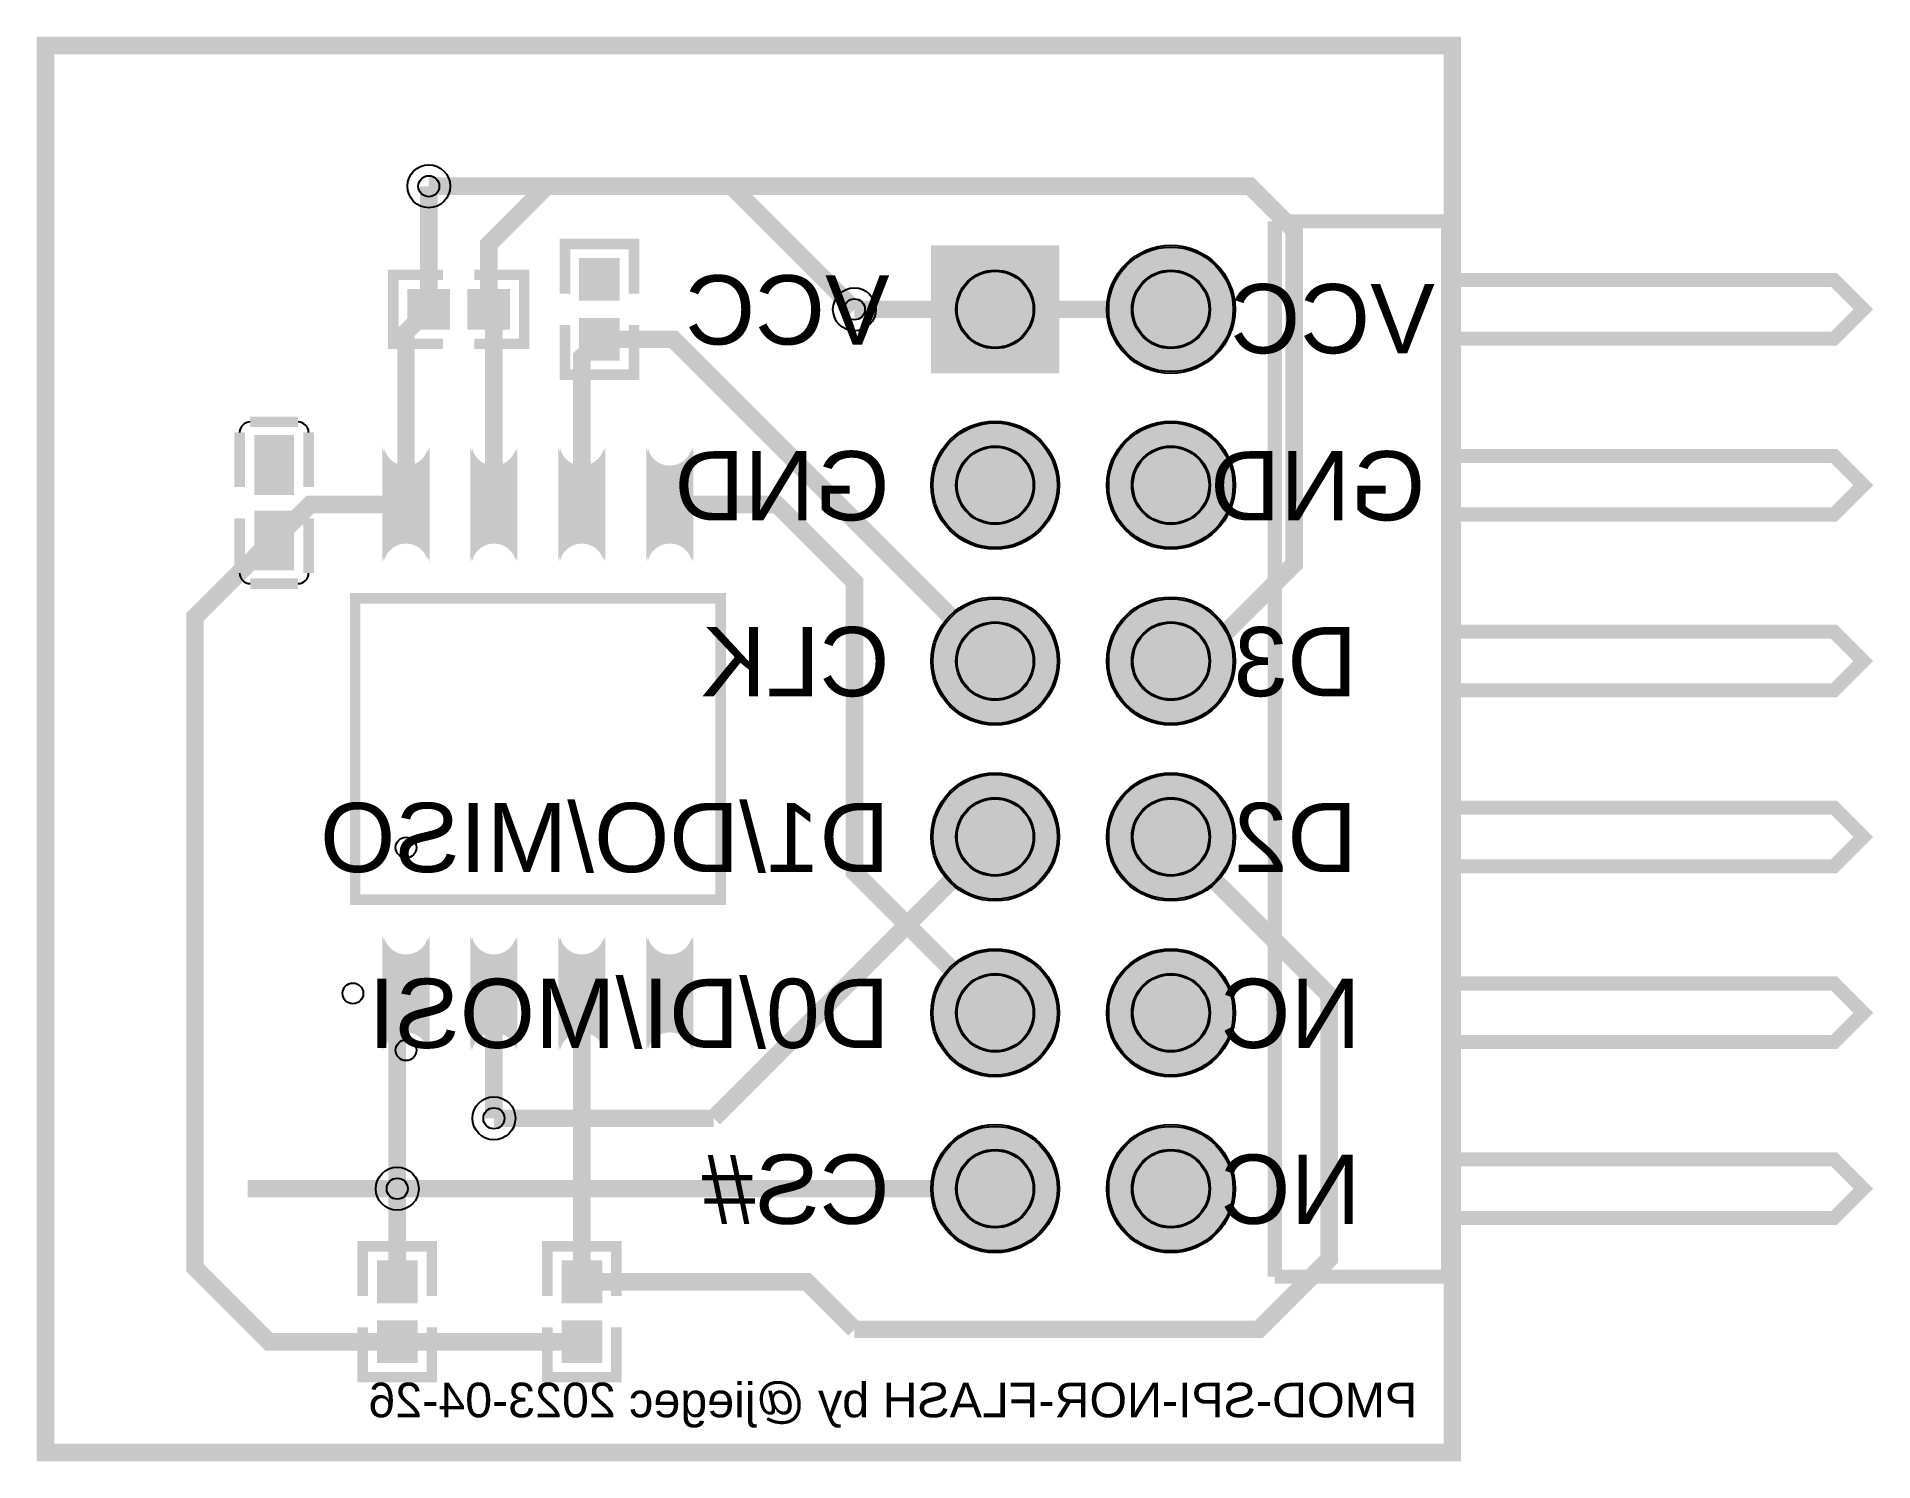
# Model space of a CAD drawing. Header units: millimetres. Extents: x 22.7 to 49.3, y 32.9 to 53.5.
import ezdxf

# ---------------------------------------------------------------- set-up
doc = ezdxf.new("R2010")
doc.units = ezdxf.units.MM
for name, color, linetype, true_color in [('BoardOutLine', 7, 'Continuous', 0xff00ff), ('BottomLayer', 7, 'Continuous', 0x0000ff), ('BottomSolderMaskLayer', 7, 'Continuous', 0xaa00ff), ('Document', 7, 'Continuous', 0xffffff), ('Hole', 7, 'Continuous', 0x222222), ('Multi-Layer', 7, 'Continuous', 0xc0c0c0), ('TopLayer', 7, 'Continuous', 0xff0000), ('TopPasteMaskLayer', 7, 'Continuous', 0x808080), ('TopSilkLayer', 7, 'Continuous', 0xffcc00), ('TopSolderMaskLayer', 7, 'Continuous', 0x800080)]:
    doc.layers.add(name, color=color, linetype=linetype, true_color=true_color)
doc.styles.get("Standard").update_dxf_attribs({"font": 'arial.ttf'})

msp = doc.modelspace()

# ---------------------------------------------------------------- hatches: boundary and pattern name
at = {"layer": 'BottomSolderMaskLayer'}
for points in [[(37.501, 50.455), (37.501, 48.605), (35.651, 48.605), (35.651, 50.455)], [(38.191, 49.53, 1), (40.042, 49.53, 1)], [(35.651, 46.99, 1), (37.502, 46.99, 1)], [(38.191, 46.99, 1), (40.042, 46.99, 1)], [(35.651, 44.45, 1), (37.502, 44.45, 1)], [(38.191, 44.45, 1), (40.042, 44.45, 1)], [(35.651, 41.91, 1), (37.502, 41.91, 1)], [(38.191, 41.91, 1), (40.042, 41.91, 1)], [(35.651, 39.37, 1), (37.502, 39.37, 1)], [(38.191, 39.37, 1), (40.042, 39.37, 1)], [(35.651, 36.83, 1), (37.502, 36.83, 1)], [(38.191, 36.83, 1), (40.042, 36.83, 1)]]:
    msp.add_hatch(color=256, dxfattribs=at).paths.add_polyline_path(points)
at = {"layer": 'Multi-Layer'}
for points in [[(37.476, 50.43), (37.476, 48.63), (35.676, 48.63), (35.676, 50.43)], [(38.216, 49.53, 1), (40.016, 49.53, 1)], [(35.676, 46.99, 1), (37.476, 46.99, 1)], [(38.216, 46.99, 1), (40.016, 46.99, 1)], [(35.676, 44.45, 1), (37.476, 44.45, 1)], [(38.216, 44.45, 1), (40.016, 44.45, 1)], [(35.676, 41.91, 1), (37.476, 41.91, 1)], [(38.216, 41.91, 1), (40.016, 41.91, 1)], [(35.676, 39.37, 1), (37.476, 39.37, 1)], [(38.216, 39.37, 1), (40.016, 39.37, 1)], [(35.676, 36.83, 1), (37.476, 36.83, 1)], [(38.216, 36.83, 1), (40.016, 36.83, 1)]]:
    msp.add_hatch(color=256, dxfattribs=at).paths.add_polyline_path(points)
at = {"layer": 'TopLayer'}
for points in [[(30.591, 49.68), (31.131, 49.68), (31.131, 50.246), (30.591, 50.246)], [(28.679, 49.8), (28.679, 49.26), (28.113, 49.26), (28.113, 49.8)], [(28.979, 49.8), (28.979, 49.26), (29.545, 49.26), (29.545, 49.8)], [(30.591, 49.38), (31.131, 49.38), (31.131, 48.814), (30.591, 48.814)], [(26.432, 46.886), (25.892, 46.886), (25.892, 47.676), (26.432, 47.676)], [(28.382, 47.52, -0.785398), (27.752, 47.52), (27.752, 45.9, -0.785398), (28.382, 45.9)], [(29.652, 47.52, -0.785398), (29.022, 47.52), (29.022, 45.9, -0.785398), (29.652, 45.9)], [(30.922, 47.52, -0.785398), (30.292, 47.52), (30.292, 45.9, -0.785398), (30.922, 45.9)], [(32.192, 47.52, -0.785398), (31.562, 47.52), (31.562, 45.9, -0.785398), (32.192, 45.9)], [(26.432, 46.586), (25.892, 46.586), (25.892, 45.796), (26.432, 45.796)], [(28.382, 40.46, -0.785398), (27.752, 40.46), (27.752, 38.84, -0.785398), (28.382, 38.84)], [(29.652, 40.46, -0.785398), (29.022, 40.46), (29.022, 38.84, -0.785398), (29.652, 38.84)], [(30.922, 40.46, -0.785398), (30.292, 40.46), (30.292, 38.84, -0.785398), (30.922, 38.84)], [(32.192, 40.46, -0.785398), (31.562, 40.46), (31.562, 38.84, -0.785398), (32.192, 38.84)], [(27.67, 35.202), (28.21, 35.202), (28.21, 35.768), (27.67, 35.768)], [(30.877, 35.202), (30.337, 35.202), (30.337, 35.768), (30.877, 35.768)], [(27.67, 34.902), (28.21, 34.902), (28.21, 34.336), (27.67, 34.336)], [(30.877, 34.902), (30.337, 34.902), (30.337, 34.336), (30.877, 34.336)]]:
    msp.add_hatch(color=256, dxfattribs=at).paths.add_polyline_path(points)
at = {"layer": 'TopPasteMaskLayer'}
for points in [[(30.631, 49.665), (31.091, 49.665), (31.131, 49.705), (31.131, 50.206), (31.091, 50.246), (30.631, 50.246), (30.591, 50.206), (30.591, 49.705)], [(28.694, 49.76), (28.694, 49.3), (28.654, 49.26), (28.153, 49.26), (28.113, 49.3), (28.113, 49.76), (28.153, 49.8), (28.654, 49.8)], [(28.964, 49.76), (28.964, 49.3), (29.004, 49.26), (29.505, 49.26), (29.545, 49.3), (29.545, 49.76), (29.505, 49.8), (29.004, 49.8)], [(30.631, 49.395), (31.091, 49.395), (31.131, 49.355), (31.131, 48.854), (31.091, 48.814), (30.631, 48.814), (30.591, 48.854), (30.591, 49.355)], [(25.937, 47.516), (26.387, 47.516), (26.437, 47.466), (26.437, 46.986), (26.387, 46.916), (25.937, 46.916), (25.887, 46.986), (25.887, 47.466)], [(28.382, 47.52, -0.785398), (27.752, 47.52), (27.752, 45.9, -0.785398), (28.382, 45.9)], [(29.652, 47.52, -0.785398), (29.022, 47.52), (29.022, 45.9, -0.785398), (29.652, 45.9)], [(30.922, 47.52, -0.785398), (30.292, 47.52), (30.292, 45.9, -0.785398), (30.922, 45.9)], [(32.192, 47.52, -0.785398), (31.562, 47.52), (31.562, 45.9, -0.785398), (32.192, 45.9)], [(25.937, 46.556), (26.387, 46.556), (26.437, 46.486), (26.437, 46.006), (26.387, 45.956), (25.937, 45.956), (25.887, 46.006), (25.887, 46.486)], [(28.382, 40.46, -0.785398), (27.752, 40.46), (27.752, 38.84, -0.785398), (28.382, 38.84)], [(29.652, 40.46, -0.785398), (29.022, 40.46), (29.022, 38.84, -0.785398), (29.652, 38.84)], [(30.922, 40.46, -0.785398), (30.292, 40.46), (30.292, 38.84, -0.785398), (30.922, 38.84)], [(32.192, 40.46, -0.785398), (31.562, 40.46), (31.562, 38.84, -0.785398), (32.192, 38.84)], [(27.71, 35.187), (28.17, 35.187), (28.21, 35.227), (28.21, 35.728), (28.17, 35.768), (27.71, 35.768), (27.67, 35.728), (27.67, 35.227)], [(30.837, 35.187), (30.377, 35.187), (30.337, 35.227), (30.337, 35.728), (30.377, 35.768), (30.837, 35.768), (30.877, 35.728), (30.877, 35.227)], [(27.71, 34.917), (28.17, 34.917), (28.21, 34.877), (28.21, 34.376), (28.17, 34.336), (27.71, 34.336), (27.67, 34.376), (27.67, 34.877)], [(30.837, 34.917), (30.377, 34.917), (30.337, 34.877), (30.337, 34.376), (30.377, 34.336), (30.837, 34.336), (30.877, 34.376), (30.877, 34.877)]]:
    msp.add_hatch(color=256, dxfattribs=at).paths.add_polyline_path(points)
at = {"layer": 'TopSolderMaskLayer'}
for points in [[(37.501, 50.455), (37.501, 48.605), (35.651, 48.605), (35.651, 50.455)], [(38.191, 49.53, 1), (40.042, 49.53, 1)], [(30.567, 49.654), (31.155, 49.654), (31.155, 50.272), (30.567, 50.272)], [(28.704, 49.826), (28.704, 49.235), (28.088, 49.235), (28.088, 49.826)], [(28.954, 49.826), (28.954, 49.235), (29.57, 49.235), (29.57, 49.826)], [(30.567, 49.407), (31.155, 49.407), (31.155, 48.788), (30.567, 48.788)], [(35.651, 46.99, 1), (37.502, 46.99, 1)], [(38.191, 46.99, 1), (40.042, 46.99, 1)], [(26.449, 46.849), (25.875, 46.849), (25.875, 47.713), (26.449, 47.713)], [(28.407, 47.538, -0.785398), (27.727, 47.538), (27.727, 45.882, -0.785398), (28.407, 45.882)], [(29.677, 47.538, -0.785398), (28.997, 47.538), (28.997, 45.882, -0.785398), (29.677, 45.882)], [(30.947, 47.538, -0.785398), (30.267, 47.538), (30.267, 45.882, -0.785398), (30.947, 45.882)], [(32.217, 47.538, -0.785398), (31.537, 47.538), (31.537, 45.882, -0.785398), (32.217, 45.882)], [(26.449, 46.623), (25.875, 46.623), (25.875, 45.759), (26.449, 45.759)], [(35.651, 44.45, 1), (37.502, 44.45, 1)], [(38.191, 44.45, 1), (40.042, 44.45, 1)], [(35.651, 41.91, 1), (37.502, 41.91, 1)], [(38.191, 41.91, 1), (40.042, 41.91, 1)], [(28.407, 40.478, -0.785398), (27.727, 40.478), (27.727, 38.822, -0.785398), (28.407, 38.822)], [(29.677, 40.478, -0.785398), (28.997, 40.478), (28.997, 38.822, -0.785398), (29.677, 38.822)], [(30.947, 40.478, -0.785398), (30.267, 40.478), (30.267, 38.822, -0.785398), (30.947, 38.822)], [(32.217, 40.478, -0.785398), (31.537, 40.478), (31.537, 38.822, -0.785398), (32.217, 38.822)], [(35.651, 39.37, 1), (37.502, 39.37, 1)], [(38.191, 39.37, 1), (40.042, 39.37, 1)], [(35.651, 36.83, 1), (37.502, 36.83, 1)], [(38.191, 36.83, 1), (40.042, 36.83, 1)], [(27.646, 35.175), (28.234, 35.175), (28.234, 35.794), (27.646, 35.794)], [(30.901, 35.175), (30.313, 35.175), (30.313, 35.794), (30.901, 35.794)], [(27.646, 34.929), (28.234, 34.929), (28.234, 34.31), (27.646, 34.31)], [(30.901, 34.929), (30.313, 34.929), (30.313, 34.31), (30.901, 34.31)]]:
    msp.add_hatch(color=256, dxfattribs=at).paths.add_polyline_path(points)

# ---------------------------------------------------------------- linework, layer by layer
at = {"layer": 'BoardOutLine', "const_width": 0.254}
msp.add_lwpolyline([(22.86, 53.34), (43.18, 53.34), (43.18, 33.02), (22.86, 33.02), (22.86, 53.34)], close=True, dxfattribs=at)
at = {"layer": 'BottomLayer', "const_width": 0.254}
for points in [[(28.396, 51.308), (32.766, 51.308)], [(32.766, 51.308), (34.544, 49.53)], [(32.512, 37.846), (36.576, 41.91)], [(29.337, 37.846), (32.512, 37.846)], [(25.781, 36.83), (36.576, 36.83)]]:
    msp.add_lwpolyline(points, dxfattribs=at)
at = {"layer": 'BottomSolderMaskLayer'}
for centre, radius in [((39.116, 49.53), 0.925), ((36.576, 49.53), 0.566), ((39.116, 49.53), 0.566), ((36.576, 46.99), 0.925), ((39.116, 46.99), 0.925), ((36.576, 46.99), 0.566), ((39.116, 46.99), 0.566), ((36.576, 44.45), 0.925), ((39.116, 44.45), 0.925), ((36.576, 44.45), 0.566), ((39.116, 44.45), 0.566), ((36.576, 41.91), 0.925), ((39.116, 41.91), 0.925), ((36.576, 41.91), 0.566), ((39.116, 41.91), 0.566), ((36.576, 39.37), 0.925), ((39.116, 39.37), 0.925), ((36.576, 39.37), 0.566), ((39.116, 39.37), 0.566), ((36.576, 36.83), 0.925), ((39.116, 36.83), 0.925), ((36.576, 36.83), 0.566), ((39.116, 36.83), 0.566)]:
    msp.add_circle(centre, radius, dxfattribs=at)
at = {"layer": 'Document'}
msp.add_circle((28.067, 38.83), 0.15, dxfattribs=at)
at = {"layer": 'Hole'}
for centre in [(28.396, 51.308), (34.544, 49.53), (29.337, 37.846), (27.94, 36.83)]:
    msp.add_circle(centre, 0.152, dxfattribs=at)
at = {"layer": 'Multi-Layer'}
for centre, radius in [((28.396, 51.308), 0.31), ((39.116, 49.53), 0.9), ((36.576, 49.53), 0.55), ((39.116, 49.53), 0.55), ((34.544, 49.53), 0.31), ((36.576, 46.99), 0.9), ((39.116, 46.99), 0.9), ((36.576, 46.99), 0.55), ((39.116, 46.99), 0.55), ((36.576, 44.45), 0.9), ((39.116, 44.45), 0.9), ((36.576, 44.45), 0.55), ((39.116, 44.45), 0.55), ((36.576, 41.91), 0.9), ((39.116, 41.91), 0.9), ((36.576, 41.91), 0.55), ((39.116, 41.91), 0.55), ((36.576, 39.37), 0.9), ((39.116, 39.37), 0.9), ((36.576, 39.37), 0.55), ((39.116, 39.37), 0.55), ((29.337, 37.846), 0.31), ((36.576, 36.83), 0.9), ((39.116, 36.83), 0.9), ((27.94, 36.83), 0.31), ((36.576, 36.83), 0.55), ((39.116, 36.83), 0.55)]:
    msp.add_circle(centre, radius, dxfattribs=at)
at = {"layer": 'TopLayer', "const_width": 0.254}
for points in [[(28.396, 49.53), (28.396, 51.308)], [(30.099, 51.308), (29.262, 50.471), (29.262, 49.53)], [(39.116, 44.45), (39.497, 44.45), (40.894, 45.847), (40.894, 50.673), (40.259, 51.308), (30.099, 51.308)], [(28.067, 46.71), (28.067, 49.201), (28.396, 49.53), (28.396, 49.657)], [(29.262, 49.657), (29.262, 49.53), (29.337, 49.455), (29.337, 46.71)], [(34.544, 49.53), (36.576, 49.53)], [(36.576, 49.53), (39.116, 49.53)], [(30.861, 49.097), (30.607, 48.843), (30.607, 46.71)], [(30.861, 49.097), (31.929, 49.097), (36.576, 44.45)], [(26.162, 46.191), (26.681, 46.71), (28.067, 46.71)], [(31.877, 46.71), (33.427, 46.71), (34.544, 45.593), (34.544, 41.402), (36.576, 39.37)], [(26.162, 46.191), (26.125, 46.191), (25.019, 45.085), (25.019, 35.687), (26.087, 34.619), (27.94, 34.619)], [(34.544, 34.798), (40.386, 34.798), (41.402, 35.814), (41.402, 39.624), (39.116, 41.91)], [(28.067, 39.65), (27.94, 39.523), (27.94, 36.83)], [(29.337, 39.65), (29.337, 37.846)], [(30.607, 39.65), (30.607, 35.485)], [(27.94, 36.83), (27.94, 35.485)], [(30.607, 35.485), (33.857, 35.485), (34.544, 34.798)], [(27.94, 34.619), (30.607, 34.619)]]:
    msp.add_lwpolyline(points, dxfattribs=at)
at = {"layer": 'TopSilkLayer'}
for points, const_width in [([(43.116, 50.8), (40.616, 50.8)], 0.203), ([(40.616, 35.56), (40.616, 50.8)], 0.203), ([(43.116, 35.56), (43.116, 50.8)], 0.203), ([(30.362, 49.756), (30.362, 50.474), (31.36, 50.474), (31.36, 49.756)], 0.152), ([(28.603, 50.029), (27.885, 50.029), (27.885, 49.031), (28.603, 49.031)], 0.152), ([(29.055, 50.029), (29.773, 50.029), (29.773, 49.031), (29.055, 49.031)], 0.152), ([(43.116, 49.953), (48.693, 49.953), (49.116, 49.53), (48.693, 49.107), (43.116, 49.107)], 0.203), ([(30.362, 49.304), (30.362, 48.586), (31.36, 48.586), (31.36, 49.304)], 0.152), ([(25.663, 47.752), (25.663, 46.962)], 0.152), ([(26.508, 47.905), (25.816, 47.905)], 0.152), ([(26.661, 46.962), (26.661, 47.752)], 0.152), ([(43.116, 47.413), (48.693, 47.413), (49.116, 46.99), (48.693, 46.567), (43.116, 46.567)], 0.203), ([(25.663, 45.72), (25.663, 46.51)], 0.152), ([(26.661, 46.51), (26.661, 45.72)], 0.152), ([(26.508, 45.567), (25.816, 45.567)], 0.152), ([(43.116, 44.873), (48.693, 44.873), (49.116, 44.45), (48.693, 44.027), (43.116, 44.027)], 0.203), ([(43.116, 42.333), (48.693, 42.333), (49.116, 41.91), (48.693, 41.487), (43.116, 41.487)], 0.203), ([(43.116, 39.793), (48.693, 39.793), (49.116, 39.37), (48.693, 38.947), (43.116, 38.947)], 0.203), ([(43.116, 37.253), (48.693, 37.253), (49.116, 36.83), (48.693, 36.407), (43.116, 36.407)], 0.203), ([(27.441, 35.278), (27.441, 35.996), (28.439, 35.996), (28.439, 35.278)], 0.152), ([(31.106, 35.278), (31.106, 35.996), (30.108, 35.996), (30.108, 35.278)], 0.152), ([(43.116, 35.56), (40.616, 35.56)], 0.203), ([(27.441, 34.826), (27.441, 34.108), (28.439, 34.108), (28.439, 34.826)], 0.152), ([(31.106, 34.826), (31.106, 34.108), (30.108, 34.108), (30.108, 34.826)], 0.152)]:
    msp.add_lwpolyline(points, dxfattribs=dict(at, const_width=const_width))
at = {"layer": 'TopSilkLayer', "const_width": 0.152}
msp.add_lwpolyline([(27.333, 41.004), (27.333, 45.356), (32.611, 45.356), (32.611, 41.004), (27.333, 41.004)], close=True, dxfattribs=at)
at = {"layer": 'TopSilkLayer'}
for centre in [(28.067, 41.756), (27.3, 39.65)]:
    msp.add_circle(centre, 0.15, dxfattribs=at)
for centre, start, end in [((25.816, 47.752), 90, 180), ((26.508, 47.752), 0, 90), ((25.816, 45.72), 180, 270), ((26.508, 45.72), 270, 0)]:
    msp.add_arc(centre, 0.152, start, end, dxfattribs=at)
at = {"layer": 'TopSolderMaskLayer'}
for centre, radius in [((39.116, 49.53), 0.925), ((36.576, 49.53), 0.566), ((39.116, 49.53), 0.566), ((36.576, 46.99), 0.925), ((39.116, 46.99), 0.925), ((36.576, 46.99), 0.566), ((39.116, 46.99), 0.566), ((36.576, 44.45), 0.925), ((39.116, 44.45), 0.925), ((36.576, 44.45), 0.566), ((39.116, 44.45), 0.566), ((36.576, 41.91), 0.925), ((39.116, 41.91), 0.925), ((36.576, 41.91), 0.566), ((39.116, 41.91), 0.566), ((36.576, 39.37), 0.925), ((39.116, 39.37), 0.925), ((36.576, 39.37), 0.566), ((39.116, 39.37), 0.566), ((36.576, 36.83), 0.925), ((39.116, 36.83), 0.925), ((36.576, 36.83), 0.566), ((39.116, 36.83), 0.566)]:
    msp.add_circle(centre, radius, dxfattribs=at)

# ---------------------------------------------------------------- texts
at = {"layer": 'BottomSilkLayer', "text_generation_flag": 2}
for s, height, p in [('VCC', 1, (35.052, 49.022)), ('VCC', 1, (42.926, 48.895)), ('GND', 1, (35.052, 46.482)), ('GND', 1, (42.79, 46.482)), ('CLK', 1, (35.052, 43.942)), ('D3', 1, (41.808, 43.942)), ('D1/DO/MISO', 1, (35.052, 41.402)), ('D2', 1, (41.808, 41.402)), ('D0/DI/MOSI', 1, (35.052, 38.862)), ('NC', 1, (41.853, 38.862)), ('CS#', 1, (35.052, 36.322)), ('NC', 1, (41.853, 36.322)), ('PMOD-SPI-NOR-FLASH by @jiegec 2023-04-26', 0.5, (42.672, 33.528))]:
    msp.add_text(s, height=height, dxfattribs=at).set_placement(p)

doc.saveas('drawing.dxf')
